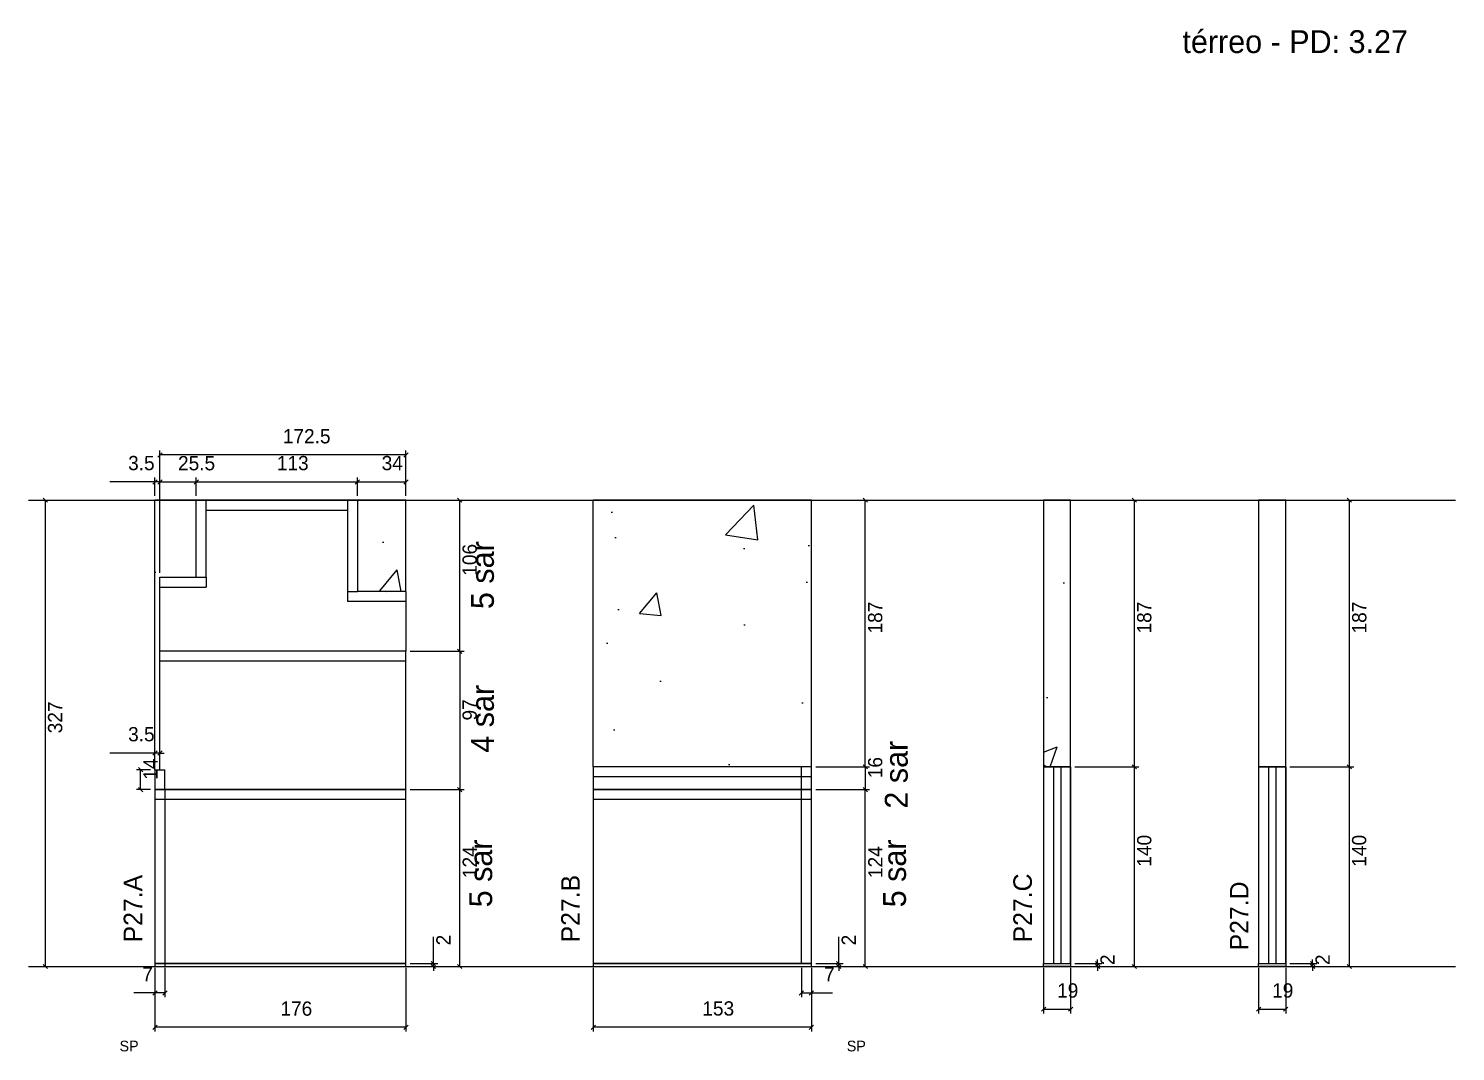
# Model space of a CAD drawing. Header units: metres. Extents: x 15022 to 19042, y 471 to 1202.
# Drawn here: x 16456 to 17457, y 472 to 1189 of the extents above; entities that cross this region are included whole.
import ezdxf

# ---------------------------------------------------------------- set-up
doc = ezdxf.new("R2010")
doc.units = ezdxf.units.M
for name, color, linetype in [('COTA', 7, 'Continuous'), ('NOMENCLATURA', 7, 'Continuous'), ('Nível', 7, 'Continuous'), ('Painéis', 7, 'Continuous'), ('SARR_2.2x7', 7, 'Continuous'), ('texto', 7, 'Continuous'), ('Texto Seção', 7, 'Continuous')]:
    doc.layers.add(name, color=color, linetype=linetype)

msp = doc.modelspace()

# ---------------------------------------------------------------- hatches: boundary and pattern name
at = {"layer": 'COTA'}
h = msp.add_hatch(dxfattribs=at)
h.set_pattern_fill('AR-CONC')
h.paths.add_polyline_path([(16548.4, 669.1), (16548.4, 804.1), (16573.9, 804.1), (16573.9, 858.1), (16544.9, 858.1), (16544.9, 669.1), (16548.4, 669.1)])
h = msp.add_hatch(dxfattribs=at)
h.set_pattern_fill('AR-CONC')
h.paths.add_polyline_path([(16720.9, 794.1), (16720.9, 858.1), (16686.9, 858.1), (16686.9, 794.1), (16720.9, 794.1)])
h = msp.add_hatch(dxfattribs=at)
h.set_pattern_fill('AR-CONC')
h.paths.add_polyline_path([(17005.3, 671.1), (17005.3, 858.1), (16852.3, 858.1), (16852.3, 671.1), (17005.3, 671.1)])
h = msp.add_hatch(dxfattribs=at)
h.set_pattern_fill('AR-CONC')
h.paths.add_polyline_path([(17168.1, 671.1), (17187.1, 671.1), (17187.1, 858.1), (17168.1, 858.1), (17168.1, 671.1)])
h = msp.add_hatch(dxfattribs=at)
h.set_pattern_fill('AR-CONC')
h.paths.add_polyline_path([(17318.9, 671.1), (17337.9, 671.1), (17337.9, 858.1), (17318.9, 858.1), (17318.9, 671.1)])

# ---------------------------------------------------------------- linework, layer by layer
at = {"layer": 'COTA', "color": 0, "lineweight": 25}
for p, q in [((16549.9, 891.3), (16546.9, 888.3)), ((16719.4, 888.3), (16722.4, 891.3)), ((16543.4, 869.4), (16546.4, 872.4)), ((16549.9, 872.4), (16546.9, 869.4)), ((16549.9, 872.4), (16546.9, 869.4)), ((16572.4, 869.4), (16575.4, 872.4)), ((16575.4, 872.4), (16572.4, 869.4)), ((16685.4, 869.4), (16688.4, 872.4)), ((16688.4, 872.4), (16685.4, 869.4)), ((16719.4, 869.4), (16722.4, 872.4)), ((16469.6, 856.6), (16466.6, 859.6)), ((16760.2, 856.6), (16757.2, 859.6)), ((17044.6, 856.6), (17041.6, 859.6)), ((17233.3, 856.6), (17230.3, 859.6)), ((17384.1, 856.6), (17381.1, 859.6)), ((16757.2, 753.6), (16760.2, 750.6)), ((16760.2, 750.6), (16757.2, 753.6)), ((16543.4, 679.3), (16546.4, 682.3)), ((16549.9, 682.3), (16546.9, 679.3)), ((16536.4, 667.6), (16533.4, 670.6)), ((17041.6, 672.6), (17044.6, 669.6)), ((17044.6, 669.6), (17041.6, 672.6)), ((17230.3, 672.6), (17233.3, 669.6)), ((17233.3, 669.6), (17230.3, 672.6)), ((17381.1, 672.6), (17384.1, 669.6)), ((17384.1, 669.6), (17381.1, 672.6)), ((16533.4, 656.6), (16536.4, 653.6)), ((16760.2, 653.6), (16757.2, 656.6)), ((16757.2, 656.6), (16760.2, 653.6)), ((17044.6, 653.6), (17041.6, 656.6)), ((17041.6, 656.6), (17044.6, 653.6)), ((16466.6, 532.6), (16469.6, 529.6)), ((16738.7, 534.6), (16741.7, 531.6)), ((16741.7, 529.6), (16738.7, 532.6)), ((16757.2, 532.6), (16760.2, 529.6)), ((17023, 534.6), (17026, 531.6)), ((17026, 529.6), (17023, 532.6)), ((17041.6, 532.6), (17044.6, 529.6)), ((17204.5, 534.6), (17207.5, 531.6)), ((17207.5, 529.6), (17204.5, 532.6)), ((17230.3, 532.6), (17233.3, 529.6)), ((17355.3, 534.6), (17358.3, 531.6)), ((17358.3, 529.6), (17355.3, 532.6)), ((17381.1, 532.6), (17384.1, 529.6)), ((16546.4, 514.1), (16543.4, 511.1)), ((16550.4, 511.1), (16553.4, 514.1)), ((16999.8, 514.1), (16996.8, 511.1)), ((17003.8, 511.1), (17006.8, 514.1)), ((17169.6, 502.7), (17166.6, 499.7)), ((17185.6, 499.7), (17188.6, 502.7)), ((17320.4, 502.7), (17317.4, 499.7)), ((17336.4, 499.7), (17339.4, 502.7)), ((16546.4, 490), (16543.4, 487)), ((16719.4, 487), (16722.4, 490)), ((16853.8, 490), (16850.8, 487)), ((17003.8, 487), (17006.8, 490))]:
    msp.add_line(p, q, dxfattribs=at)
at = {"layer": 'COTA', "color": 4, "lineweight": 25}
for p, q in [((16548.4, 861.1), (16548.4, 892.8)), ((16720.9, 861.1), (16720.9, 892.8)), ((16720.9, 889.8), (16548.4, 889.8)), ((16544.9, 870.9), (16513.3, 870.9)), ((16544.9, 861.1), (16544.9, 873.9)), ((16548.4, 870.9), (16544.9, 870.9)), ((16548.4, 807.1), (16548.4, 873.9)), ((16548.4, 807.1), (16548.4, 873.9)), ((16548.4, 870.9), (16573.9, 870.9)), ((16548.4, 870.9), (16551.4, 870.9)), ((16573.9, 861.1), (16573.9, 873.9)), ((16573.9, 861.1), (16573.9, 873.9)), ((16573.9, 870.9), (16686.9, 870.9)), ((16686.9, 861.1), (16686.9, 873.9)), ((16686.9, 861.1), (16686.9, 873.9)), ((16686.9, 870.9), (16720.9, 870.9)), ((16720.9, 861.1), (16720.9, 873.9)), ((16459.3, 858.1), (16471.1, 858.1)), ((16468.1, 531.1), (16468.1, 858.1)), ((16723.9, 858.1), (16761.7, 858.1)), ((16758.7, 752.1), (16758.7, 858.1)), ((17008.3, 858.1), (17046.1, 858.1)), ((17043.1, 671.1), (17043.1, 858.1)), ((17190.1, 858.1), (17234.8, 858.1)), ((17231.8, 671.1), (17231.8, 858.1)), ((17340.9, 858.1), (17385.6, 858.1)), ((17382.6, 671.1), (17382.6, 858.1)), ((16723.9, 752.1), (16761.7, 752.1)), ((16723.9, 752.1), (16761.7, 752.1)), ((16758.7, 752.1), (16758.7, 655.1)), ((16544.9, 680.8), (16513.3, 680.8)), ((16544.9, 672.1), (16544.9, 683.8)), ((16548.4, 680.8), (16544.9, 680.8)), ((16548.4, 672.1), (16548.4, 683.8)), ((16548.4, 680.8), (16551.4, 680.8)), ((17008.3, 671.1), (17046.1, 671.1)), ((17008.3, 671.1), (17046.1, 671.1)), ((17043.1, 671.1), (17043.1, 655.1)), ((17190.1, 671.1), (17234.8, 671.1)), ((17190.1, 671.1), (17234.8, 671.1)), ((17231.8, 531.1), (17231.8, 671.1)), ((17340.9, 671.1), (17385.6, 671.1)), ((17340.9, 671.1), (17385.6, 671.1)), ((17382.6, 531.1), (17382.6, 671.1)), ((16541.9, 669.1), (16531.9, 669.1)), ((16534.9, 655.1), (16534.9, 669.1)), ((16541.9, 655.1), (16531.9, 655.1)), ((16723.9, 655.1), (16761.7, 655.1)), ((16723.9, 655.1), (16761.7, 655.1)), ((16758.7, 531.1), (16758.7, 655.1)), ((17008.3, 655.1), (17046.1, 655.1)), ((17008.3, 655.1), (17046.1, 655.1)), ((17043.1, 531.1), (17043.1, 655.1)), ((16740.2, 533.1), (16740.2, 551.9)), ((17024.5, 533.1), (17024.5, 551.9)), ((16459.3, 531.1), (16471.1, 531.1)), ((16723.9, 533.1), (16743.2, 533.1)), ((16723.9, 531.1), (16743.2, 531.1)), ((16723.9, 531.1), (16761.7, 531.1)), ((16740.2, 531.1), (16740.2, 533.1)), ((16740.2, 531.1), (16740.2, 528.1)), ((17008.3, 533.1), (17027.5, 533.1)), ((17008.3, 531.1), (17027.5, 531.1)), ((17008.3, 531.1), (17046.1, 531.1)), ((17024.5, 531.1), (17024.5, 533.1)), ((17024.5, 531.1), (17024.5, 528.1)), ((17190.1, 533.1), (17209, 533.1)), ((17190.1, 531.1), (17209, 531.1)), ((17190.1, 531.1), (17234.8, 531.1)), ((17206, 533.1), (17206, 536.1)), ((17206, 531.1), (17206, 533.1)), ((17206, 531.1), (17206, 528.1)), ((17340.9, 533.1), (17359.8, 533.1)), ((17340.9, 531.1), (17359.8, 531.1)), ((17340.9, 531.1), (17385.6, 531.1)), ((17356.8, 533.1), (17356.8, 536.1)), ((17356.8, 531.1), (17356.8, 533.1)), ((17356.8, 531.1), (17356.8, 528.1)), ((16544.9, 530.1), (16544.9, 485.5)), ((16544.9, 528.1), (16544.9, 509.6)), ((16551.9, 530.1), (16551.9, 509.6)), ((16720.9, 530.1), (16720.9, 485.5)), ((16852.3, 530.1), (16852.3, 485.5)), ((16998.3, 530.1), (16998.3, 509.6)), ((17005.3, 530.1), (17005.3, 485.5)), ((17005.3, 528.1), (17005.3, 509.6)), ((17168.1, 530.1), (17168.1, 498.2)), ((17187.1, 530.1), (17187.1, 498.2)), ((17318.9, 530.1), (17318.9, 498.2)), ((17337.9, 530.1), (17337.9, 498.2)), ((16544.9, 512.6), (16530.2, 512.6)), ((16551.9, 512.6), (16544.9, 512.6)), ((16998.3, 512.6), (17005.3, 512.6)), ((17005.3, 512.6), (17020, 512.6)), ((17168.1, 501.2), (17187.1, 501.2)), ((17318.9, 501.2), (17337.9, 501.2)), ((16720.9, 488.5), (16544.9, 488.5)), ((17005.3, 488.5), (16852.3, 488.5))]:
    msp.add_line(p, q, dxfattribs=at)
at = {"layer": 'COTA', "color": 241, "lineweight": 25}
for p, q in [((16720.9, 858.1), (16544.9, 858.1)), ((16544.9, 669.1), (16544.9, 858.1)), ((16720.9, 794.1), (16720.9, 858.1)), ((17005.3, 858.1), (16852.3, 858.1)), ((16852.3, 671.1), (16852.3, 858.1)), ((17005.3, 671.1), (17005.3, 858.1))]:
    msp.add_line(p, q, dxfattribs=at)
for points in [[(17187.1, 671.1), (17187.1, 858.1), (17168.1, 858.1), (17168.1, 671.1)], [(17337.9, 671.1), (17337.9, 858.1), (17318.9, 858.1), (17318.9, 671.1)]]:
    msp.add_lwpolyline(points, dxfattribs=at)
at = {"layer": 'Nível', "color": 4, "lineweight": 25}
for p, q in [((16456.3, 858.1), (17457, 858.1)), ((16456.3, 531.1), (17457, 531.1))]:
    msp.add_line(p, q, dxfattribs=at)
at = {"layer": 'Painéis', "color": 200, "lineweight": 25}
for p, q in [((16573.9, 858.1), (16686.9, 858.1)), ((16573.9, 804.1), (16573.9, 858.1)), ((16686.9, 858.1), (16686.9, 794.1)), ((16548.4, 669.1), (16548.4, 804.1)), ((16548.4, 804.1), (16573.9, 804.1)), ((16720.9, 794.1), (16686.9, 794.1)), ((16720.9, 794.1), (16720.9, 752.1)), ((16720.9, 752.1), (16548.4, 752.1)), ((16720.9, 655.1), (16720.9, 752.1)), ((16852.3, 671.1), (16852.3, 655.1)), ((17005.3, 671.1), (16852.3, 671.1)), ((17005.3, 655.1), (17005.3, 671.1)), ((17168.1, 671.1), (17168.1, 533.1)), ((17168.1, 671.1), (17187.1, 671.1)), ((17187.1, 671.1), (17168.1, 671.1)), ((17187.1, 671.1), (17168.1, 671.1)), ((17187.1, 671.1), (17168.1, 671.1)), ((17187.1, 533.1), (17187.1, 671.1)), ((17187.1, 671.1), (17187.1, 533.1)), ((17318.9, 671.1), (17318.9, 533.1)), ((17318.9, 671.1), (17337.9, 671.1)), ((17337.9, 671.1), (17318.9, 671.1)), ((17337.9, 671.1), (17318.9, 671.1)), ((17337.9, 671.1), (17318.9, 671.1)), ((17337.9, 533.1), (17337.9, 671.1)), ((17337.9, 671.1), (17337.9, 533.1)), ((16544.9, 669.1), (16544.9, 655.1)), ((16544.9, 669.1), (16548.4, 669.1)), ((16544.9, 655.1), (16544.9, 531.1)), ((16544.9, 655.1), (16720.9, 655.1)), ((16720.9, 655.1), (16544.9, 655.1)), ((16720.9, 531.1), (16720.9, 655.1)), ((16852.3, 655.1), (16852.3, 531.1)), ((16852.3, 655.1), (17005.3, 655.1)), ((17005.3, 655.1), (16852.3, 655.1)), ((17005.3, 531.1), (17005.3, 655.1)), ((16544.9, 533.1), (16720.9, 533.1)), ((16852.3, 533.1), (17005.3, 533.1)), ((17168.1, 533.1), (17187.1, 533.1)), ((17318.9, 533.1), (17337.9, 533.1))]:
    msp.add_line(p, q, dxfattribs=at)
for points in [[(16720.9, 533.1), (16544.9, 533.1), (16544.9, 531.1), (16720.9, 531.1)], [(17005.3, 533.1), (16852.3, 533.1), (16852.3, 531.1), (17005.3, 531.1)], [(17168.1, 533.1), (17187.1, 533.1), (17187.1, 531.1), (17168.1, 531.1)], [(17318.9, 533.1), (17337.9, 533.1), (17337.9, 531.1), (17318.9, 531.1)]]:
    msp.add_lwpolyline(points, close=True, dxfattribs=at)
at = {"layer": 'SARR_2.2x7', "color": 40, "lineweight": 25}
for p, q in [((16580.9, 804.1), (16580.9, 858.1)), ((16580.9, 851.1), (16679.9, 851.1)), ((16679.9, 858.1), (16679.9, 794.1)), ((16573.9, 804.1), (16580.9, 804.1)), ((16580.9, 804.1), (16580.9, 797.1)), ((16548.4, 797.1), (16580.9, 797.1)), ((16679.9, 794.1), (16679.9, 787.1)), ((16679.9, 794.1), (16686.9, 794.1)), ((16720.9, 787.1), (16679.9, 787.1)), ((16720.9, 745.1), (16548.4, 745.1)), ((16859.3, 671.1), (16852.3, 671.1)), ((16998.3, 655.1), (16998.3, 671.1)), ((17175.1, 671.1), (17175.1, 533.1)), ((17180.1, 671.1), (17180.1, 533.1)), ((17325.9, 671.1), (17325.9, 533.1)), ((17330.9, 671.1), (17330.9, 533.1)), ((16548.4, 669.1), (16551.9, 669.1)), ((16551.9, 655.1), (16551.9, 669.1)), ((17005.3, 664.1), (16852.3, 664.1)), ((16551.9, 655.1), (16551.9, 531.1)), ((16998.3, 533.1), (16998.3, 655.1)), ((16720.9, 648.1), (16544.9, 648.1)), ((17005.3, 648.1), (16852.3, 648.1))]:
    msp.add_line(p, q, dxfattribs=at)

# ---------------------------------------------------------------- texts
at = {"layer": 'COTA', "color": 240, "lineweight": 25}
for s, p in [('172.5', (16634.6, 897.9)), ('3.5', (16526.1, 879.1)), ('25.5', (16561.1, 879)), ('113', (16630.4, 879.1)), ('34', (16703.9, 879.1)), ('3.5', (16526.1, 689)), ('7', (16536, 520.7)), ('7', (17014.2, 520.7)), ('19', (17177.6, 509.3)), ('19', (17328.4, 509.3)), ('176', (16632.9, 496.6)), ('153', (16928.8, 496.7))]:
    msp.add_text(s, height=10, dxfattribs=at).set_placement(p)
for s, p in [('106', (16770.6, 805.1)), ('187', (17055, 764.6)), ('187', (17243.7, 764.6)), ('187', (17394.5, 764.6)), ('327', (16479.9, 694.6)), ('97', (16770.6, 703.6)), ('14', (16546.8, 662.1)), ('16', (17055, 663.1)), ('140', (17243.7, 601.1)), ('140', (17394.4, 601.1)), ('124', (16770.7, 593.1)), ('124', (17055.1, 593.1)), ('2', (16752.2, 545.9)), ('2', (17036.5, 545.9)), ('2', (17218, 532.1)), ('2', (17368.8, 532.1))]:
    msp.add_text(s, height=10, rotation=90, dxfattribs=at).set_placement(p)
at = {"layer": 'NOMENCLATURA', "color": 2, "lineweight": 25}
msp.add_text('térreo - PD: 3.27', height=16, dxfattribs=at).set_placement((17265.5, 1171.6))
at = {"layer": 'NOMENCLATURA', "color": 7, "lineweight": 25}
for s, p in [('5 sar', (16782.6, 781.7)), ('4 sar', (16782.6, 681)), ('2 sar', (17072.8, 641.8)), ('5 sar', (16781.4, 572.6)), ('5 sar', (17071.6, 572.6))]:
    msp.add_text(s, height=16, rotation=90, dxfattribs=at).set_placement(p)
at = {"layer": 'texto', "color": 0, "lineweight": 25}
for p in [(16520.1, 471.6), (17030.1, 471.6)]:
    msp.add_text('SP', height=7.5, dxfattribs=at).set_placement(p)
at = {"layer": 'Texto Seção', "color": 7, "lineweight": 15}
for s, p in [('P27.A', (16536, 548)), ('P27.B', (16842.8, 548)), ('P27.C', (17159.9, 548)), ('P27.D', (17311.8, 542.4))]:
    msp.add_text(s, height=13, rotation=90, dxfattribs=at).set_placement(p)

doc.saveas('drawing.dxf')
